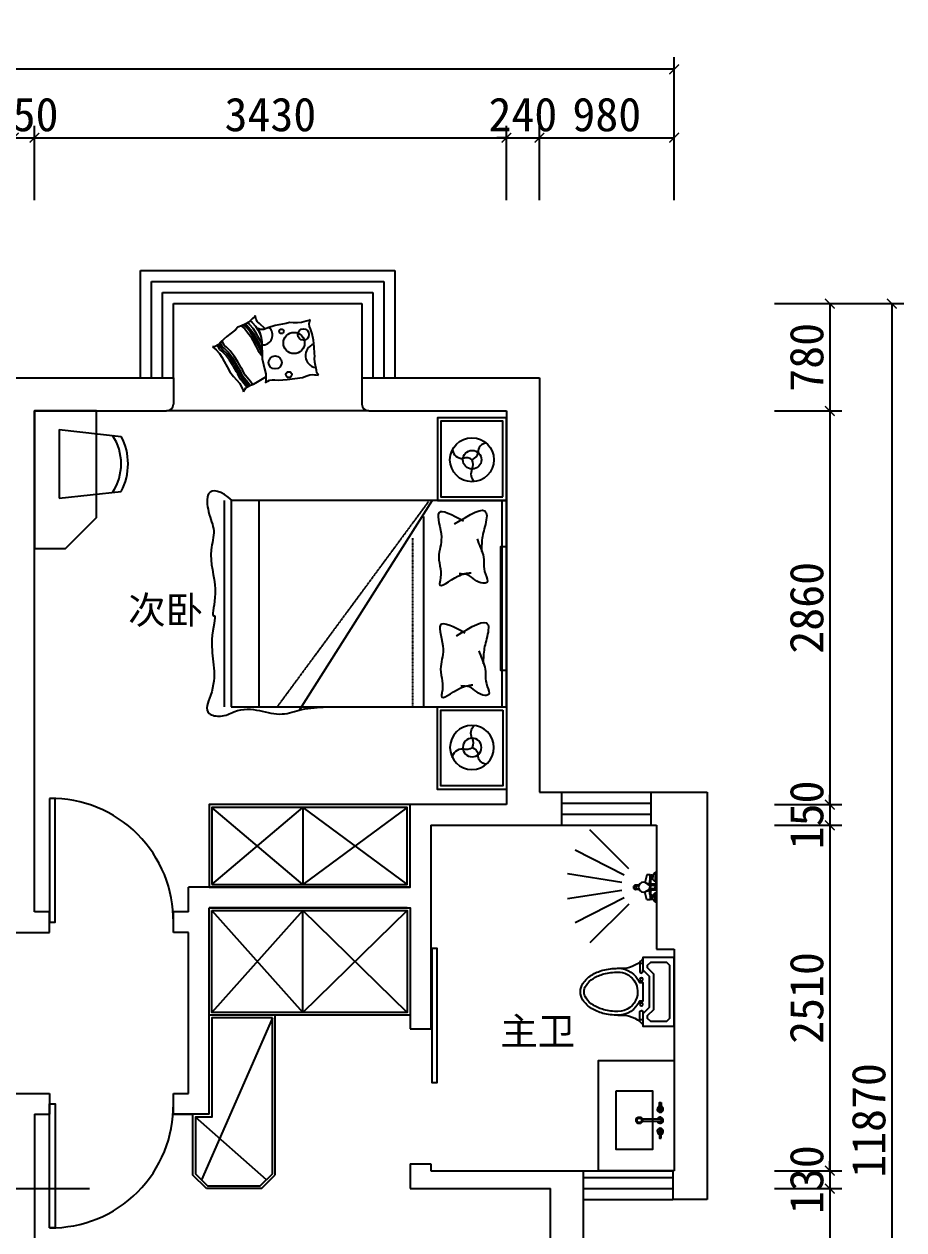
# Model space of a CAD drawing. Header units: millimetres. Extents: x -77055 to 331180, y -861586 to -491011.
# Drawn here: x -23738 to -17344, y -854256 to -845495 of the extents above; entities that cross this region are included whole.
import ezdxf

# ---------------------------------------------------------------- set-up
doc = ezdxf.new("R2010")
doc.units = ezdxf.units.MM
doc.header["$PDMODE"] = 3
doc.linetypes.add('DASHED2', pattern=[0.375, 0.25, -0.125])
for name, color, linetype in [('IDS-FIXT', 31, 'Continuous'), ('JP-洁具灶具', 2, 'Continuous'), ('JP-活动家具', 1, 'Continuous'), ('JP-高位家具', 1, 'Continuous'), ('家具内线', 8, 'Continuous'), ('家具外线', 4, 'Continuous')]:
    doc.layers.add(name, color=color, linetype=linetype)
doc.styles.get("Standard").update_dxf_attribs({"font": 'simhei.ttf'})
doc.dimstyles.new('ISO-25', dxfattribs={"dimscale": 70, "dimtxt": 3.5, "dimasz": 1, "dimexe": 1.25, "dimexo": 0.625, "dimtad": 1, "dimdec": 0, "dimtxsty": 'Standard', "dimblk": 'ARCHTICK', "dimcen": 2.5, "dimclrd": 3, "dimclre": 3, "dimclrt": 2, "dimadec": 0, "dimazin": 0, "dimtfac": 1, "dimtdec": 0, "dimtix": 1, "dimtmove": 2, "dimatfit": 3, "dimfxl": 1, "dimarcsym": 0})

# ---------------------------------------------------------------- blocks, each defined once
blk = doc.blocks.new('_ArchTick')
at = {"color": 0, "linetype": 'ByBlock', "const_width": 0.15}
blk.add_lwpolyline([(-0.5, -0.5), (0.5, 0.5)], dxfattribs=at)
blk = doc.blocks.new('*D91')
at = {"color": 3, "lineweight": -2}
for p, q in [((-23813, -846774.6), (-23813, -846233.1)), ((-23663, -846774.6), (-23663, -846233.1)), ((-23813, -846320.6), (-23883, -846320.6)), ((-23813, -846320.6), (-23663, -846320.6)), ((-23663, -846320.6), (-23593, -846320.6))]:
    blk.add_line(p, q, dxfattribs=at)
at = {"layer": 'Defpoints', "color": 0}
for p in [(-23663, -846320.6), (-23813, -846818.4), (-23663, -846818.4)]:
    blk.add_point(p, dxfattribs=at)
at = {"color": 3, "lineweight": -2, "xscale": 70, "yscale": 70, "zscale": 70}
blk.add_blockref('_ArchTick', (-23813, -846320.6), dxfattribs=at)
at = {"color": 3, "lineweight": -2, "xscale": 70, "yscale": 70, "zscale": 70, "rotation": 180}
blk.add_blockref('_ArchTick', (-23663, -846320.6), dxfattribs=at)
at = {"color": 2, "insert": (-23738, -846152.9), "char_height": 245, "attachment_point": 5}
blk.add_mtext('150', dxfattribs=at)
blk = doc.blocks.new('*D92')
at = {"color": 3, "lineweight": -2}
for p, q in [((-23663, -846774.6), (-23663, -846233.1)), ((-20233, -846774.6), (-20233, -846233.1)), ((-23663, -846320.6), (-20233, -846320.6))]:
    blk.add_line(p, q, dxfattribs=at)
at = {"layer": 'Defpoints', "color": 0}
for p in [(-20233, -846320.6), (-23663, -846818.4), (-20233, -846818.4)]:
    blk.add_point(p, dxfattribs=at)
at = {"color": 3, "lineweight": -2, "xscale": 70, "yscale": 70, "zscale": 70, "rotation": 180}
blk.add_blockref('_ArchTick', (-23663, -846320.6), dxfattribs=at)
at = {"color": 3, "lineweight": -2, "xscale": 70, "yscale": 70, "zscale": 70}
blk.add_blockref('_ArchTick', (-20233, -846320.6), dxfattribs=at)
at = {"color": 2, "insert": (-21948, -846152.9), "char_height": 245, "attachment_point": 5}
blk.add_mtext('3430', dxfattribs=at)
blk = doc.blocks.new('*D93')
at = {"color": 3, "lineweight": -2}
for p, q in [((-20233, -846774.6), (-20233, -846233.1)), ((-19993, -846774.6), (-19993, -846233.1)), ((-20233, -846320.6), (-20303, -846320.6)), ((-20233, -846320.6), (-19993, -846320.6)), ((-19993, -846320.6), (-19923, -846320.6))]:
    blk.add_line(p, q, dxfattribs=at)
at = {"layer": 'Defpoints', "color": 0}
for p in [(-19993, -846320.6), (-20233, -846818.4), (-19993, -846818.4)]:
    blk.add_point(p, dxfattribs=at)
at = {"color": 3, "lineweight": -2, "xscale": 70, "yscale": 70, "zscale": 70}
blk.add_blockref('_ArchTick', (-20233, -846320.6), dxfattribs=at)
at = {"color": 3, "lineweight": -2, "xscale": 70, "yscale": 70, "zscale": 70, "rotation": 180}
blk.add_blockref('_ArchTick', (-19993, -846320.6), dxfattribs=at)
at = {"color": 2, "insert": (-20113, -846152.9), "char_height": 245, "attachment_point": 5}
blk.add_mtext('240', dxfattribs=at)
blk = doc.blocks.new('*D94')
at = {"color": 3, "lineweight": -2}
for p, q in [((-19993, -846774.6), (-19993, -846233.1)), ((-19013, -846774.6), (-19013, -846233.1)), ((-19993, -846320.6), (-19013, -846320.6))]:
    blk.add_line(p, q, dxfattribs=at)
at = {"layer": 'Defpoints', "color": 0}
for p in [(-19013, -846320.6), (-19993, -846818.4), (-19013, -846818.4)]:
    blk.add_point(p, dxfattribs=at)
at = {"color": 3, "lineweight": -2, "xscale": 70, "yscale": 70, "zscale": 70, "rotation": 180}
blk.add_blockref('_ArchTick', (-19993, -846320.6), dxfattribs=at)
at = {"color": 3, "lineweight": -2, "xscale": 70, "yscale": 70, "zscale": 70}
blk.add_blockref('_ArchTick', (-19013, -846320.6), dxfattribs=at)
at = {"color": 2, "insert": (-19503, -846152.9), "char_height": 245, "attachment_point": 5}
blk.add_mtext('980', dxfattribs=at)
blk = doc.blocks.new('*D95')
at = {"color": 3, "lineweight": -2}
for p, q in [((-35663, -846774.6), (-35663, -845735.9)), ((-19013, -846774.6), (-19013, -845735.9)), ((-19013, -845823.4), (-35663, -845823.4))]:
    blk.add_line(p, q, dxfattribs=at)
at = {"layer": 'Defpoints', "color": 0}
for p in [(-35663, -845823.4), (-35663, -846818.4), (-19013, -846818.4)]:
    blk.add_point(p, dxfattribs=at)
at = {"color": 3, "lineweight": -2, "xscale": 70, "yscale": 70, "zscale": 70, "rotation": 180}
blk.add_blockref('_ArchTick', (-35663, -845823.4), dxfattribs=at)
at = {"color": 3, "lineweight": -2, "xscale": 70, "yscale": 70, "zscale": 70}
blk.add_blockref('_ArchTick', (-19013, -845823.4), dxfattribs=at)
at = {"color": 2, "insert": (-27338, -845655.8), "char_height": 245, "attachment_point": 5}
blk.add_mtext('16650', dxfattribs=at)
blk = doc.blocks.new('*D96')
at = {"color": 3, "lineweight": -2}
for p, q in [((-18283.9, -847526.1), (-17794.7, -847526.1)), ((-17882.2, -847526.1), (-17882.2, -848306.1)), ((-18283.9, -848306.1), (-17794.7, -848306.1))]:
    blk.add_line(p, q, dxfattribs=at)
at = {"layer": 'Defpoints', "color": 0}
for p in [(-18327.6, -847526.1), (-18327.6, -848306.1), (-17882.2, -848306.1)]:
    blk.add_point(p, dxfattribs=at)
at = {"color": 3, "lineweight": -2, "xscale": 70, "yscale": 70, "zscale": 70}
for p, rotation in [((-17882.2, -847526.1), 90), ((-17882.2, -848306.1), 270)]:
    blk.add_blockref('_ArchTick', p, dxfattribs=dict(at, rotation=rotation))
at = {"color": 2, "insert": (-18049.8, -847916.1), "char_height": 245, "attachment_point": 5, "rotation": 90}
blk.add_mtext('780', dxfattribs=at)
blk = doc.blocks.new('*D97')
at = {"color": 3, "lineweight": -2}
for p, q in [((-18283.9, -848306.1), (-17794.7, -848306.1)), ((-17882.2, -848306.1), (-17882.2, -851166.1)), ((-18283.9, -851166.1), (-17794.7, -851166.1))]:
    blk.add_line(p, q, dxfattribs=at)
at = {"layer": 'Defpoints', "color": 0}
for p in [(-18327.6, -848306.1), (-18327.6, -851166.1), (-17882.2, -851166.1)]:
    blk.add_point(p, dxfattribs=at)
at = {"color": 3, "lineweight": -2, "xscale": 70, "yscale": 70, "zscale": 70}
for p, rotation in [((-17882.2, -848306.1), 90), ((-17882.2, -851166.1), 270)]:
    blk.add_blockref('_ArchTick', p, dxfattribs=dict(at, rotation=rotation))
at = {"color": 2, "insert": (-18049.8, -849736.1), "char_height": 245, "attachment_point": 5, "rotation": 90}
blk.add_mtext('2860', dxfattribs=at)
blk = doc.blocks.new('*D98')
at = {"color": 3, "lineweight": -2}
for p, q in [((-17882.2, -851166.1), (-17882.2, -851096.1)), ((-18283.9, -851166.1), (-17794.7, -851166.1)), ((-17882.2, -851166.1), (-17882.2, -851316.1)), ((-18283.9, -851316.1), (-17794.7, -851316.1)), ((-17882.2, -851316.1), (-17882.2, -851386.1))]:
    blk.add_line(p, q, dxfattribs=at)
at = {"layer": 'Defpoints', "color": 0}
for p in [(-18327.6, -851166.1), (-18327.6, -851316.1), (-17882.2, -851316.1)]:
    blk.add_point(p, dxfattribs=at)
at = {"color": 3, "lineweight": -2, "xscale": 70, "yscale": 70, "zscale": 70}
for p, rotation in [((-17882.2, -851166.1), 270), ((-17882.2, -851316.1), 90)]:
    blk.add_blockref('_ArchTick', p, dxfattribs=dict(at, rotation=rotation))
at = {"color": 2, "insert": (-18049.8, -851241.1), "char_height": 245, "attachment_point": 5, "rotation": 90}
blk.add_mtext('150', dxfattribs=at)
blk = doc.blocks.new('*D99')
at = {"color": 3, "lineweight": -2}
for p, q in [((-18283.9, -851316.1), (-17794.7, -851316.1)), ((-17882.2, -851316.1), (-17882.2, -853826.1)), ((-18283.9, -853826.1), (-17794.7, -853826.1))]:
    blk.add_line(p, q, dxfattribs=at)
at = {"layer": 'Defpoints', "color": 0}
for p in [(-18327.6, -851316.1), (-18327.6, -853826.1), (-17882.2, -853826.1)]:
    blk.add_point(p, dxfattribs=at)
at = {"color": 3, "lineweight": -2, "xscale": 70, "yscale": 70, "zscale": 70}
for p, rotation in [((-17882.2, -851316.1), 90), ((-17882.2, -853826.1), 270)]:
    blk.add_blockref('_ArchTick', p, dxfattribs=dict(at, rotation=rotation))
at = {"color": 2, "insert": (-18049.8, -852571.1), "char_height": 245, "attachment_point": 5, "rotation": 90}
blk.add_mtext('2510', dxfattribs=at)
blk = doc.blocks.new('*D100')
at = {"color": 3, "lineweight": -2}
for p, q in [((-17882.2, -853826.1), (-17882.2, -853756.1)), ((-18283.9, -853826.1), (-17794.7, -853826.1)), ((-17882.2, -853826.1), (-17882.2, -853956.1)), ((-18283.9, -853956.1), (-17794.7, -853956.1)), ((-17882.2, -853956.1), (-17882.2, -854026.1))]:
    blk.add_line(p, q, dxfattribs=at)
at = {"layer": 'Defpoints', "color": 0}
for p in [(-18327.6, -853826.1), (-18327.6, -853956.1), (-17882.2, -853956.1)]:
    blk.add_point(p, dxfattribs=at)
at = {"color": 3, "lineweight": -2, "xscale": 70, "yscale": 70, "zscale": 70}
for p, rotation in [((-17882.2, -853826.1), 270), ((-17882.2, -853956.1), 90)]:
    blk.add_blockref('_ArchTick', p, dxfattribs=dict(at, rotation=rotation))
at = {"color": 2, "insert": (-18049.8, -853891.1), "char_height": 245, "attachment_point": 5, "rotation": 90}
blk.add_mtext('130', dxfattribs=at)
blk = doc.blocks.new('*D101')
at = {"color": 3, "lineweight": -2}
for p, q in [((-18283.9, -853956.1), (-17794.7, -853956.1)), ((-17882.2, -853956.1), (-17882.2, -858576.1)), ((-18283.9, -858576.1), (-17794.7, -858576.1))]:
    blk.add_line(p, q, dxfattribs=at)
at = {"layer": 'Defpoints', "color": 0}
for p in [(-18327.6, -853956.1), (-18327.6, -858576.1), (-17882.2, -858576.1)]:
    blk.add_point(p, dxfattribs=at)
at = {"color": 3, "lineweight": -2, "xscale": 70, "yscale": 70, "zscale": 70}
for p, rotation in [((-17882.2, -853956.1), 90), ((-17882.2, -858576.1), 270)]:
    blk.add_blockref('_ArchTick', p, dxfattribs=dict(at, rotation=rotation))
at = {"color": 2, "insert": (-18049.8, -856266.1), "char_height": 245, "attachment_point": 5, "rotation": 90}
blk.add_mtext('4620', dxfattribs=at)
blk = doc.blocks.new('*D103')
at = {"color": 3, "lineweight": -2}
for p, q in [((-18283.9, -847526.1), (-17343.8, -847526.1)), ((-17431.3, -847526.1), (-17431.3, -859396.1)), ((-18283.9, -859396.1), (-17343.8, -859396.1))]:
    blk.add_line(p, q, dxfattribs=at)
at = {"layer": 'Defpoints', "color": 0}
for p in [(-18327.6, -847526.1), (-18327.6, -859396.1), (-17431.3, -859396.1)]:
    blk.add_point(p, dxfattribs=at)
at = {"color": 3, "lineweight": -2, "xscale": 70, "yscale": 70, "zscale": 70}
for p, rotation in [((-17431.3, -847526.1), 90), ((-17431.3, -859396.1), 270)]:
    blk.add_blockref('_ArchTick', p, dxfattribs=dict(at, rotation=rotation))
at = {"color": 2, "insert": (-17598.9, -853461.1), "char_height": 245, "attachment_point": 5, "rotation": 90}
blk.add_mtext('11870', dxfattribs=at)
blk = doc.blocks.new('WERWW')
at = {"color": 1}
for points in [[(50095.3, 16268.4), (49868, 16268.4), (49822.5, 16222.9), (49731.6, 16222.9), (49731.6, 16450.2), (50231.6, 16450.2), (50231.6, 16222.9), (50140.7, 16222.9)], [(49788.4, 16416.1), (49765.7, 16393.4), (49765.7, 16279.8), (49788.4, 16257), (49808.4, 16257), (49853.9, 16302.5), (50109.4, 16302.5), (50154.8, 16257), (50174.8, 16257), (50197.5, 16279.8), (50197.5, 16393.4), (50174.8, 16416.1)]]:
    blk.add_lwpolyline(points, close=True, dxfattribs=at)
for points in [[(49777.1, 16222.9), (49777.1, 16200.2), (49833.9, 16200.2, 1), (49833.9, 16222.9), (49822.5, 16222.9)], [(50186.2, 16200.2), (50186.2, 16200.2), (50129.3, 16200.2, -1), (50129.3, 16222.9), (50140.7, 16222.9)]]:
    blk.add_lwpolyline(points, format="xyb", dxfattribs=at)
for points in [[(50049.8, 16200.2), (50049.8, 16222.9), (49913.4, 16222.9), (49913.4, 16200.2)], [(50186.2, 16222.9), (50186.2, 16200.2)]]:
    blk.add_lwpolyline(points, dxfattribs=at)
at = {"color": 2}
blk.add_lwpolyline([(49913.4, 16200.2), (49913.4, 16197.4, 0.298217), (49811.2, 16041.1, 0.063415), (49825, 15932.1, 0.076468), (49861.1, 15848.3, 0.107136), (49921.1, 15786.6, 0.147373), (49981.6, 15768.4, 0.147373), (50042.1, 15786.6, 0.107136), (50102.1, 15848.3, 0.076468), (50138.2, 15932.1, 0.063415), (50152.1, 16041.1, 0.298217), (50049.8, 16197.4), (50049.8, 16200.2)], format="xyb", dxfattribs=at)
at = {"color": 1}
for centre in [(49890.7, 16211.6), (50072.5, 16211.6)]:
    blk.add_circle(centre, 11.4, dxfattribs=at)
for centre, radius, start, end in [((49608.6, 16068.9), 204.4, 39.97972, 48.91101), ((50354.6, 16068.9), 204.4, 131.08899, 140.02028), ((49981.6, 16041.1), 143.2, 106.60155, 180), ((49981.6, 16041.1), 143.2, 0, 106.60154), ((50246, 16041.1), 407.6, 180.00004, 194.51423), ((49717.2, 16041.1), 407.6, 345.48576, 359.99996), ((50115.6, 16007.4), 272.9, 194.51423, 212.00539), ((50033.3, 15955.9), 175.8, 212.00541, 236.46587), ((49929.9, 15955.9), 175.8, 303.53412, 327.99458), ((49847.6, 16007.4), 272.9, 327.99461, 345.48577), ((49981.6, 15877.9), 82.2, 236.46593, 269.99994), ((49981.6, 15877.9), 82.2, 270.00005, 303.53406)]:
    blk.add_arc(centre, radius, start, end, dxfattribs=at)
at = {"color": 2}
for centre, start, end in [((49608.6, 16068.9), 352.20108, 39.97972), ((50354.6, 16068.9), 140.02028, 187.79892)]:
    blk.add_arc(centre, 204.4, start, end, dxfattribs=at)
blk = doc.blocks.new('OKKO')
at = {"layer": 'JP-活动家具', "color": 2}
blk.add_lwpolyline([(98179.9, 1097.2), (98179.9, 1697.2), (97679.9, 1697.2), (97679.9, 1097.2)], close=True, dxfattribs=at)
at = {"layer": 'JP-活动家具', "color": 1}
blk.add_lwpolyline([(98154.9, 1122.2), (98154.9, 1672.2), (97704.9, 1672.2), (97704.9, 1122.2)], close=True, dxfattribs=at)
at = {"layer": 'JP-活动家具', "color": 3}
blk.add_circle((97929.9, 1392.5), 160, dxfattribs=at)
at = {"layer": 'JP-活动家具', "color": 1}
blk.add_circle((97931.5, 1392.5), 67.5, dxfattribs=at)
for centre, radius, start, end in [((98039.4, 1449), 65, 94.54721, 184.00458), ((97859.2, 1472.9), 70.8, 184.32336, 274.42075), ((97889.3, 1337), 69.8, 52.76922, 110.65496), ((97905.7, 1457.8), 70.2, 291.54965, 349.06021), ((98003.3, 1291.5), 80.7, 155.50609, 225.99515), ((97852.4, 1358.8), 86, 336.88985, 23.11015)]:
    blk.add_arc(centre, radius, start, end, dxfattribs=at)
blk = doc.blocks.new('rgdfc')
blk.add_line((48362.1, -14156.3), (47812.1, -14156.3))
at = {"color": 2, "ltscale": 1000}
for p, q in [((49812.1, -14156.3), (47812.1, -14156.3)), ((47812.1, -14156.3), (47812.1, -15656.3)), ((48412.1, -14156.3), (48412.1, -15538.4)), ((49812.1, -15656.3), (49812.1, -14156.3)), ((47812.1, -15656.3), (49812.1, -15656.3))]:
    blk.add_line(p, q, dxfattribs=at)
at = {"color": 1, "ltscale": 1000}
for p, q in [((47842.1, -14156.3), (47842.1, -15656.3)), ((48352.1, -15656.3), (49315.8, -14135.1))]:
    blk.add_line(p, q, dxfattribs=at)
at = {"color": 8, "linetype": 'DASHED2', "ltscale": 0.5}
for p, q in [((48372.1, -15656.3), (49478.5, -14156.3)), ((48492.1, -14156.3), (48492.1, -15381.1))]:
    blk.add_line(p, q, dxfattribs=at)
at = {"color": 8, "ltscale": 1000}
for p, q in [((49612.1, -15656.3), (49612.1, -14156.3)), ((49862.1, -15656.3), (49862.1, -14156.3))]:
    blk.add_line(p, q, dxfattribs=at)
at = {"color": 3}
blk.add_lwpolyline([(47812.1, -14420.3), (47852.1, -14420.3), (47852.1, -15320.1), (47812.1, -15320.1)], close=True, dxfattribs=at)
at = {"color": 2, "ltscale": 1000}
blk.add_open_spline([(49804.6, -15656.3), (49883.5, -15726.4), (50001.1, -15755.3), (49979.3, -15545.3), (49920.3, -15437.8), (49985.4, -15247.1), (49903.1, -15027.9), (49961.8, -14783.8), (49911.6, -14856.1), (49985.4, -14572.5), (49895.1, -14355), (50020.8, -14108.3), (49878.2, -14076.9), (49676.3, -14189.6), (49511, -14065.1), (49286.3, -14147.1), (49179.7, -14153.1), (49120.2, -14156.3)], degree=3, knots=[0, 0, 0, 0, 140.356688, 240.855445, 374.272085, 514.628774, 800.960617, 1037.309606, 1234.977718, 1501.883052, 1872.056655, 1990.732643, 2052.345442, 2125.407537, 2467.000811, 2608.004871, 2786.638856, 2786.638856, 2786.638856, 2786.638856], dxfattribs=at)
at = {"color": 1, "ltscale": 1000}
for points, knots in [([(48012.1, -14563.5), (48004.9, -14542.6), (47991.2, -14503.2), (47952.1, -14419.2), (47976.9, -14341.9), (47921.9, -14244.2), (48009, -14232.2), (48054.9, -14307.4), (48121, -14307.6), (48142.5, -14307.7)], [0, 0, 0, 0, 70.314327, 132.712823, 281.06886, 345.030234, 373.143701, 508.899423, 574.349148, 574.349148, 574.349148, 574.349148]), ([(48111.6, -14692.1), (48191.2, -14734.9), (48345.4, -14817.9), (48259.7, -14603.2), (48279.3, -14503.5), (48297, -14425.6), (48274.7, -14344.1), (48273.9, -14281.8), (48298.3, -14188.3), (48154.3, -14306.5), (48084.1, -14313.3), (48055.2, -14316.1)], [0, 0, 0, 0, 197.98522, 383.798459, 461.536852, 537.063609, 629.138715, 719.341985, 744.183766, 895.041347, 1000.692483, 1000.692483, 1000.692483, 1000.692483]), ([(48175.5, -14671.1), (48068.7, -14736.8), (47910.8, -14834), (47955, -14651.8), (47978.3, -14564.3), (47979.4, -14507.3), (47980.1, -14469.5)], [0, 0, 0, 0, 257.192142, 380.388355, 440.188761, 557.045341, 557.045341, 557.045341, 557.045341]), ([(48025.1, -15377.9), (48017.9, -15357.1), (48004.2, -15317.7), (47965.1, -15233.7), (47989.9, -15156.4), (47934.9, -15058.7), (48022, -15046.7), (48067.9, -15121.9), (48134, -15122.1), (48155.5, -15122.1)], [0, 0, 0, 0, 70.314327, 132.712823, 281.06886, 345.030234, 373.143701, 508.899423, 574.349148, 574.349148, 574.349148, 574.349148]), ([(48124.6, -15506.5), (48204.2, -15549.4), (48358.4, -15632.4), (48272.7, -15417.7), (48292.3, -15318), (48310, -15240.1), (48287.7, -15158.6), (48286.9, -15096.3), (48311.3, -15002.7), (48167.3, -15121), (48097.1, -15127.8), (48068.2, -15130.6)], [0, 0, 0, 0, 197.98522, 383.798459, 461.536852, 537.063609, 629.138715, 719.341985, 744.183766, 895.041347, 1000.692483, 1000.692483, 1000.692483, 1000.692483]), ([(48188.5, -15485.6), (48081.7, -15551.3), (47923.8, -15648.5), (47968, -15466.2), (47991.3, -15378.8), (47992.4, -15321.7), (47993.1, -15284)], [0, 0, 0, 0, 257.192142, 380.388355, 440.188761, 557.045341, 557.045341, 557.045341, 557.045341])]:
    blk.add_open_spline(points, degree=3, knots=knots, dxfattribs=at)
at = {"layer": 'JP-高位家具', "color": 7, "xscale": -1}
blk.add_blockref('OKKO', (145992, -15253.5), dxfattribs=at)
at = {"layer": 'JP-高位家具', "color": 7, "rotation": 180}
blk.add_blockref('OKKO', (145992, -14559.1), dxfattribs=at)
blk = doc.blocks.new('A$C761A5A90')
at = {"color": 8, "ltscale": 120}
for p, q in [((-23.1, 250.9), (-85.6, 645.6)), ((33.5, 250.9), (96, 645.6)), ((-76.9, 233.5), (-258.3, 589.5)), ((87.3, 233.5), (268.7, 589.5)), ((-122.6, 200.2), (-405.2, 482.7)), ((133.1, 200.2), (415.6, 482.7))]:
    blk.add_line(p, q, dxfattribs=at)
at = {"layer": 'IDS-FIXT'}
for p, q in [((-19.8, 123.3), (-17.1, 151.1)), ((-19, 123.8), (-16.2, 147.2)), ((-14, 126.4), (-12.4, 138.7)), ((12, 127.2), (10.4, 138.7)), ((17, 125), (14.2, 147.2)), ((17.7, 124.6), (15.2, 151.1)), ((-108.3, 7.6), (-89.3, 26.6)), ((-108.3, 0), (-108.3, 7.6)), ((-108.3, 7.6), (-39.9, 7.6)), ((-39.9, 0), (-108.3, 0)), ((-92.2, 68.4), (-43.7, 80.7)), ((-92.2, 44.6), (-92.2, 68.4)), ((-87.4, 44.6), (-92.2, 44.6)), ((-89.3, 40.8), (-87.4, 42.7)), ((-89.3, 33.2), (-89.3, 40.8)), ((-89.3, 40.8), (-85.5, 40.8)), ((-87.4, 31.3), (-89.3, 33.2)), ((-85.5, 33.2), (-89.3, 33.2)), ((-89.3, 26.6), (-87.4, 26.6)), ((-87.4, 44.6), (-87.4, 42.7)), ((-60.8, 44.6), (-87.4, 44.6)), ((-87.4, 42.7), (-74.1, 42.7)), ((-87.4, 26.6), (-87.4, 31.3)), ((-87.4, 31.3), (-74.1, 31.3)), ((-87.4, 26.6), (-74.1, 26.6)), ((-85.5, 40.8), (-83.6, 42.7)), ((-85.5, 40.8), (-85.5, 33.2)), ((-85.5, 33.2), (-82.6, 31.3)), ((-77, 40.8), (-78.8, 42.7)), ((-78.8, 31.3), (-77, 33.2)), ((-77, 33.2), (-77, 40.8)), ((-77, 40.8), (-74.1, 40.8)), ((-77, 33.2), (-74.1, 33.2)), ((-60.8, 42.7), (-74.1, 42.7)), ((-71.2, 40.8), (-74.1, 40.8)), ((-71.2, 33.2), (-74.1, 33.2)), ((-60.8, 31.3), (-74.1, 31.3)), ((-60.8, 26.6), (-74.1, 26.6)), ((-71.2, 40.8), (-69.4, 42.7)), ((-71.2, 33.2), (-71.2, 40.8)), ((-69.4, 31.3), (-71.2, 33.2)), ((-62.7, 33.2), (-65.6, 31.3)), ((-62.7, 40.8), (-64.6, 42.7)), ((-62.7, 40.8), (-62.7, 33.2)), ((-58.9, 40.8), (-62.7, 40.8)), ((-62.7, 33.2), (-58.9, 33.2)), ((-60.8, 44.6), (-60.8, 42.7)), ((-50.3, 44.6), (-60.8, 44.6)), ((-58.9, 40.8), (-60.8, 42.7)), ((-60.8, 31.3), (-58.9, 33.2)), ((-60.8, 26.6), (-60.8, 31.3)), ((-58.9, 26.6), (-60.8, 26.6)), ((-58.9, 33.2), (-58.9, 40.8)), ((-39.9, 7.6), (-58.9, 26.6)), ((-39.9, 7.6), (-39.9, 0)), ((-16.3, 56.5), (-27.5, 69.7)), ((-21.9, 43.7), (-15.1, 43.7)), ((-21.9, 0), (-21.9, 43.7)), ((-12.4, 0), (-21.9, 0)), ((-14.2, 47.5), (-14.2, 51)), ((-14.2, 47.5), (0, 47.5)), ((-11.4, 5.7), (-14.2, 41.8)), ((-14.2, 41.8), (0, 41.8)), ((-12.4, 17.7), (-12.4, 0)), ((-9, 5.8), (-11.9, 41.9)), ((-11.4, 7.6), (0, 7.6)), ((-11.4, 5.7), (0, 5.7)), ((14.2, 47.5), (0, 47.5)), ((14.2, 41.8), (0, 41.8)), ((11.4, 7.6), (0, 7.6)), ((11.4, 5.7), (0, 5.7)), ((9, 5.8), (11.9, 41.9)), ((11.4, 5.7), (14.2, 41.8)), ((12.3, 17.7), (12.3, 0)), ((12.3, 0), (21.9, 0)), ((14.2, 47.5), (14.2, 51)), ((21.9, 43.7), (15.1, 43.7)), ((16.3, 56.5), (27.5, 69.7)), ((21.9, 0), (21.9, 43.7)), ((38, 7.6), (57, 26.6)), ((38, 7.6), (38, 0)), ((106.4, 7.6), (38, 7.6)), ((38, 0), (73.1, 0)), ((90.3, 68.4), (41.8, 80.7)), ((48.4, 44.6), (58.9, 44.6)), ((57, 40.8), (58.9, 42.7)), ((57, 33.2), (57, 40.8)), ((57, 40.8), (60.8, 40.8)), ((58.9, 31.3), (57, 33.2)), ((60.8, 33.2), (57, 33.2)), ((57, 26.6), (58.9, 26.6)), ((58.9, 44.6), (58.9, 42.7)), ((58.9, 44.6), (85.5, 44.6)), ((58.9, 42.7), (72.2, 42.7)), ((58.9, 26.6), (58.9, 31.3)), ((58.9, 31.3), (72.2, 31.3)), ((58.9, 26.6), (72.2, 26.6)), ((60.8, 40.8), (62.7, 42.7)), ((60.8, 40.8), (60.8, 33.2)), ((60.8, 33.2), (63.6, 31.3)), ((69.3, 40.8), (67.4, 42.7)), ((67.4, 31.3), (69.3, 33.2)), ((69.3, 40.8), (72.2, 40.8)), ((69.3, 33.2), (69.3, 40.8)), ((69.3, 33.2), (72.2, 33.2)), ((85.5, 42.7), (72.2, 42.7)), ((75, 40.8), (72.2, 40.8)), ((75, 33.2), (72.2, 33.2)), ((85.5, 31.3), (72.2, 31.3)), ((85.5, 26.6), (72.2, 26.6)), ((73.1, 0), (93.1, 0)), ((75, 40.8), (76.9, 42.7)), ((75, 33.2), (75, 40.8)), ((76.9, 31.3), (75, 33.2)), ((83.6, 33.2), (80.7, 31.3)), ((83.6, 40.8), (81.7, 42.7)), ((83.6, 40.8), (83.6, 33.2)), ((87.4, 40.8), (83.6, 40.8)), ((83.6, 33.2), (87.4, 33.2)), ((85.5, 44.6), (85.5, 42.7)), ((85.5, 44.6), (90.3, 44.6)), ((87.4, 40.8), (85.5, 42.7)), ((85.5, 31.3), (87.4, 33.2)), ((85.5, 26.6), (85.5, 31.3)), ((87.4, 26.6), (85.5, 26.6)), ((87.4, 33.2), (87.4, 40.8)), ((106.4, 7.6), (87.4, 26.6)), ((90.3, 44.6), (90.3, 68.4)), ((93.1, 0), (106.4, 0)), ((106.4, 0), (106.4, 7.6))]:
    blk.add_line(p, q, dxfattribs=at)
for centre, radius, start, end in [((0, 93.1), 36.1, 319.55423, 220.44577), ((0.8, 149.3), 18, 95.49232, 174.50768), ((1.2, 145.1), 17.5, 96.98106, 173.01894), ((2.3, 138.5), 20.4, 99.05948, 154.68031), ((-1.5, 137.3), 11, 87.20579, 172.40536), ((-2.7, 149.3), 18, 5.49232, 84.50768), ((-3.1, 145.1), 17.5, 6.98106, 83.01894), ((-4.2, 138.5), 20.4, 25.31969, 80.94052), ((-0.4, 137.3), 11, 7.59464, 92.79421), ((-3, 338.7), 300.8, 257.83975, 266.40812), ((-46.7, 38.2), 11.4, 98.80679, 145.20397), ((-40.8, -0.8), 46.4, 73.38809, 101.84002), ((-41.7, 5.6), 44.3, 59.27744, 98.80679), ((-51.3, 110.6), 30.8, 284.30028, 301.86242), ((-30.9, 32.5), 11.7, 39.23177, 73.38809), ((-1.3, 65.5), 25.6, 172.76717, 237.19187), ((-22.8, 51), 8.55, 0, 40.44577), ((-10.4, 44.6), 4.75, 143.1301, 216.8699), ((0, 27.1), 24.2, 241.92751, 298.07249), ((22.8, 51), 8.55, 139.55423, 180), ((10.4, 44.6), 4.75, 323.1301, 36.8699), ((-0.6, 65.5), 25.6, 308.01803, 2.6898), ((39.8, 5.6), 44.3, 81.19321, 120.72256), ((-3, 338.7), 300.8, 274.74006, 282.16025), ((29, 32.5), 11.7, 106.61191, 127.71193), ((38.9, -0.8), 46.4, 78.15998, 106.61191), ((49.4, 110.6), 30.8, 241.68836, 255.69972), ((44.8, 38.2), 11.4, 34.79603, 81.19321)]:
    blk.add_arc(centre, radius, start, end, dxfattribs=at)
blk = doc.blocks.new('941RFD')
at = {"color": 2}
for p, q in [((40964.1, 8549.6), (40841.5, 8549.6)), ((40964.1, 8532.5), (40841.5, 8532.5))]:
    blk.add_line(p, q, dxfattribs=at)
for points in [[(40643.5, 8754.1), (40909.2, 8754.1), (40909.2, 8327.7), (40643.5, 8327.7)], [(40970.7, 8670.7), (40970.7, 8613.1), (40959.1, 8613.1), (40959.1, 8670.7)], [(40970.7, 8411.4), (40970.7, 8469), (40959.1, 8469), (40959.1, 8411.4)]]:
    blk.add_lwpolyline(points, close=True, dxfattribs=at)
for radius in [24, 16]:
    blk.add_circle((40812.4, 8540.9), radius, dxfattribs=at)
for centre, radius, start, end in [((40964.9, 8621), 22, 105.27635, 74.72365), ((40841.5, 8541), 8.57, 90, 270), ((40964.9, 8541), 22, 202.91788, 157.08212), ((40964.1, 8541), 8.57, 270, 90), ((40964.9, 8461), 22, 285.27635, 254.72365)]:
    blk.add_arc(centre, radius, start, end, dxfattribs=at)
blk = doc.blocks.new('MK-JJ-0283')
at = {"layer": '家具内线', "color": 1}
for p, q in [((-74663, 112355), (-74631, 112377)), ((-74631, 112377), (-74591, 112398)), ((-74614, 112352), (-74574, 112373)), ((-74574, 112373), (-74507, 112411)), ((-74559, 112356), (-74509, 112384)), ((-74549, 112342), (-74500, 112370)), ((-74509, 112384), (-74453, 112413)), ((-74500, 112370), (-74413, 112415)), ((-74484, 112357), (-74440, 112380)), ((-74440, 112380), (-74398, 112413)), ((-74697, 112325), (-74663, 112355)), ((-74695, 112281), (-74679, 112299)), ((-74683, 112260), (-74664, 112283)), ((-74679, 112299), (-74646, 112329)), ((-74675, 112245), (-74655, 112269)), ((-74666, 112225), (-74639, 112256)), ((-74664, 112283), (-74631, 112313)), ((-74655, 112269), (-74621, 112299)), ((-74646, 112329), (-74614, 112352)), ((-74639, 112256), (-74605, 112286)), ((-74631, 112313), (-74599, 112335)), ((-74621, 112299), (-74589, 112321)), ((-74605, 112286), (-74573, 112308)), ((-74599, 112335), (-74559, 112356)), ((-74589, 112321), (-74549, 112342)), ((-74573, 112308), (-74533, 112329)), ((-74533, 112329), (-74484, 112357)), ((-74218, 112262), (-74247, 112245)), ((-74162, 112308), (-74218, 112262)), ((-74149, 112289), (-74205, 112243)), ((-74135, 112279), (-74191, 112233)), ((-74125, 112265), (-74182, 112219)), ((-74134, 112326), (-74162, 112308)), ((-74126, 112305), (-74149, 112289)), ((-74118, 112290), (-74135, 112279)), ((-74109, 112276), (-74125, 112265)), ((-74393, 112161), (-74440, 112125)), ((-74341, 112194), (-74393, 112161)), ((-74328, 112175), (-74380, 112143)), ((-74314, 112165), (-74366, 112132)), ((-74305, 112151), (-74357, 112118)), ((-74287, 112224), (-74341, 112194)), ((-74274, 112206), (-74328, 112175)), ((-74260, 112195), (-74314, 112165)), ((-74251, 112181), (-74305, 112151)), ((-74269, 112237), (-74287, 112224)), ((-74256, 112218), (-74274, 112206)), ((-74247, 112245), (-74269, 112237)), ((-74242, 112208), (-74260, 112195)), ((-74235, 112226), (-74256, 112218)), ((-74232, 112194), (-74251, 112181)), ((-74220, 112216), (-74242, 112208)), ((-74205, 112243), (-74235, 112226)), ((-74211, 112202), (-74232, 112194)), ((-74191, 112233), (-74220, 112216)), ((-74182, 112219), (-74211, 112202)), ((-74510, 112060), (-74535, 112053)), ((-74497, 112041), (-74518, 112036)), ((-74489, 112074), (-74510, 112060)), ((-74476, 112056), (-74497, 112041)), ((-74474, 112091), (-74489, 112074)), ((-74462, 112045), (-74483, 112031)), ((-74461, 112073), (-74476, 112056)), ((-74440, 112125), (-74474, 112091)), ((-74447, 112062), (-74462, 112045)), ((-74427, 112107), (-74461, 112073)), ((-74438, 112048), (-74453, 112031)), ((-74413, 112096), (-74447, 112062)), ((-74403, 112082), (-74438, 112048)), ((-74380, 112143), (-74427, 112107)), ((-74366, 112132), (-74413, 112096)), ((-74357, 112118), (-74403, 112082)), ((-74483, 112031), (-74505, 112025)), ((-74473, 112017), (-74492, 112012)), ((-74453, 112031), (-74473, 112017))]:
    blk.add_line(p, q, dxfattribs=at)
at = {"layer": '家具内线'}
blk.add_line((-74713, 112305), (-74697, 112325), dxfattribs=at)
at = {"layer": '家具内线', "color": 1}
for centre, radius in [((-74589, 112789), 51.4), ((-74512, 112704), 96.3), ((-74618, 112591), 20.5), ((-74335, 112533), 59.5), ((-74224, 112657), 27.1)]:
    blk.add_circle(centre, radius, dxfattribs=at)
for centre, radius, start, end in [((-74397, 112918), 110, 198.217, 352.0029), ((-74584, 112419), 90.5, 355.2489, 140.3186)]:
    blk.add_arc(centre, radius, start, end, dxfattribs=at)
at = {"layer": '家具外线', "color": 2}
for p, q in [((-74240, 112912), (-74265, 112908)), ((-74220, 112926), (-74240, 112912)), ((-74222, 112903), (-74220, 112926)), ((-74687, 112842), (-74725, 112851)), ((-74725, 112851), (-74715, 112838)), ((-74715, 112838), (-74709, 112816)), ((-74709, 112816), (-74697, 112773)), ((-74662, 112845), (-74687, 112842)), ((-74641, 112854), (-74662, 112845)), ((-74595, 112869), (-74641, 112854)), ((-74538, 112880), (-74595, 112869)), ((-74476, 112886), (-74538, 112880)), ((-74415, 112889), (-74476, 112886)), ((-74393, 112893), (-74415, 112889)), ((-74370, 112890), (-74393, 112893)), ((-74336, 112892), (-74370, 112890)), ((-74265, 112908), (-74336, 112892)), ((-74225, 112869), (-74223, 112891)), ((-74223, 112849), (-74225, 112869)), ((-74223, 112891), (-74222, 112903)), ((-74213, 112822), (-74223, 112849)), ((-74695, 112697), (-74698, 112662)), ((-74697, 112773), (-74695, 112736)), ((-74695, 112736), (-74695, 112697)), ((-74179, 112641), (-74199, 112782)), ((-74698, 112662), (-74688, 112633)), ((-74688, 112633), (-74669, 112534)), ((-74173, 112560), (-74176, 112602)), ((-74669, 112534), (-74650, 112466)), ((-74177, 112531), (-74173, 112560)), ((-74176, 112506), (-74177, 112531)), ((-74173, 112481), (-74176, 112506)), ((-74704, 112374), (-74725, 112360)), ((-74689, 112392), (-74704, 112374)), ((-74639, 112441), (-74689, 112392)), ((-74650, 112466), (-74634, 112431)), ((-74635, 112400), (-74643, 112376)), ((-74643, 112376), (-74603, 112393)), ((-74634, 112431), (-74635, 112400)), ((-74603, 112393), (-74560, 112405)), ((-74560, 112405), (-74521, 112411)), ((-74521, 112411), (-74476, 112412)), ((-74476, 112412), (-74419, 112415)), ((-74419, 112415), (-74369, 112416)), ((-74369, 112416), (-74317, 112426)), ((-74317, 112426), (-74277, 112437)), ((-74277, 112437), (-74233, 112449)), ((-74233, 112449), (-74196, 112449)), ((-74160, 112374), (-74204, 112449)), ((-74196, 112449), (-74174, 112449)), ((-74174, 112449), (-74150, 112446)), ((-74150, 112446), (-74165, 112465)), ((-74138, 112337), (-74160, 112374)), ((-74725, 112360), (-74762, 112351)), ((-74762, 112351), (-74748, 112344)), ((-74748, 112344), (-74733, 112327)), ((-74733, 112327), (-74702, 112294)), ((-74702, 112294), (-74684, 112262)), ((-74684, 112262), (-74666, 112227)), ((-74129, 112310), (-74138, 112337)), ((-74117, 112287), (-74129, 112310)), ((-74103, 112267), (-74117, 112287)), ((-74089, 112256), (-74103, 112267)), ((-74067, 112246), (-74089, 112256)), ((-74666, 112227), (-74654, 112194)), ((-74654, 112194), (-74632, 112172)), ((-74632, 112172), (-74570, 112093)), ((-74250, 112121), (-74208, 112153)), ((-74208, 112153), (-74176, 112182)), ((-74176, 112182), (-74143, 112212)), ((-74143, 112212), (-74110, 112228)), ((-74110, 112228), (-74090, 112238)), ((-74090, 112238), (-74067, 112246)), ((-74570, 112093), (-74523, 112040)), ((-74523, 112040), (-74494, 112016)), ((-74415, 112026), (-74383, 112049)), ((-74383, 112049), (-74343, 112069)), ((-74343, 112069), (-74294, 112098)), ((-74294, 112098), (-74250, 112121)), ((-74494, 112016), (-74481, 111988)), ((-74481, 111988), (-74477, 111963)), ((-74477, 111963), (-74449, 111996)), ((-74449, 111996), (-74415, 112026))]:
    blk.add_line(p, q, dxfattribs=at)
at = {"layer": '家具外线'}
for p, q in [((-74199, 112782), (-74213, 112822)), ((-74176, 112602), (-74179, 112641)), ((-74165, 112465), (-74173, 112481))]:
    blk.add_line(p, q, dxfattribs=at)
blk = doc.blocks.new('A$C56A9156F')
at = {"color": 1}
for p, q in [((-92, 491.5), (359.6, 525.1)), ((-92, 491.5), (0, 0)), ((0, 0), (433.1, 131.9))]:
    blk.add_line(p, q, dxfattribs=at)
for radius, start, end in [(375, 337.10796, 44.08623), (425, 342.5246, 38.66958)]:
    blk.add_arc((27.7, 259.5), radius, start, end, dxfattribs=at)

msp = doc.modelspace()

# ---------------------------------------------------------------- linework, layer by layer
at = {"color": 251}
for p, q in [((-22893, -848066.1), (-22893, -847286.1)), ((-22893, -847286.1), (-21043, -847286.1)), ((-21043, -847286.1), (-21043, -848066.1)), ((-22653, -848066.1), (-22653, -847526.1)), ((-22653, -847526.1), (-21283, -847526.1)), ((-21283, -847526.1), (-21283, -848066.1)), ((-21233, -848306.1), (-22703, -848306.1)), ((-19833, -851076.1), (-19183, -851076.1)), ((-19833, -851316.1), (-19183, -851316.1)), ((-19673, -853826.1), (-19023, -853826.1)), ((-19673, -854036.1), (-19023, -854036.1))]:
    msp.add_line(p, q, dxfattribs=at)
at = {"color": 4}
for p, q in [((-22813, -848066.1), (-22813, -847366.1)), ((-22813, -847366.1), (-21123, -847366.1)), ((-21123, -847366.1), (-21123, -848066.1)), ((-22733, -848066.1), (-22733, -847446.1)), ((-22733, -847446.1), (-21203, -847446.1)), ((-21203, -847446.1), (-21203, -848066.1)), ((-19833, -851156.1), (-19183, -851156.1)), ((-19833, -851236.1), (-19183, -851236.1)), ((-19673, -853876.1), (-19023, -853876.1)), ((-19673, -853956.1), (-19023, -853956.1))]:
    msp.add_line(p, q, dxfattribs=at)
for p, q in [((-23953, -848066.1), (-22653, -848066.1)), ((-22653, -848066.1), (-22653, -848256.1)), ((-21283, -848066.1), (-19993, -848066.1)), ((-21283, -848066.1), (-21283, -848256.1)), ((-19993, -848066.1), (-19993, -851076.1)), ((-23663, -848306.1), (-22703, -848306.1)), ((-23663, -851946.1), (-23663, -848306.1)), ((-21233, -848306.1), (-20233, -848306.1)), ((-20233, -848306.1), (-20233, -851166.1)), ((-19993, -851076.1), (-19833, -851076.1)), ((-19833, -851076.1), (-19833, -851316.1)), ((-19183, -851076.1), (-18773, -851076.1)), ((-19183, -851076.1), (-19183, -851316.1)), ((-18773, -851076.1), (-18773, -854036.1)), ((-20933, -851766.1), (-20933, -851166.1)), ((-20233, -851166.1), (-20933, -851166.1)), ((-20783, -851316.1), (-19833, -851316.1)), ((-19183, -851316.1), (-19143, -851316.1)), ((-19143, -851316.1), (-19143, -851966.1)), ((-22393, -853416.1), (-22393, -851916.1)), ((-23553, -852096.1), (-23553, -851946.1)), ((-22653, -852096.1), (-22653, -851946.1)), ((-24703, -852096.1), (-23553, -852096.1)), ((-22543, -853266.1), (-22543, -852096.1)), ((-19013, -852216.1), (-19013, -853826.1)), ((-20933, -852796.1), (-20783, -852796.1)), ((-23903, -853266.1), (-23553, -853266.1)), ((-23663, -853416.1), (-23663, -858576.1)), ((-20933, -853776.1), (-20783, -853776.1)), ((-20783, -853826.1), (-19673, -853826.1)), ((-19673, -857586.1), (-19673, -853826.1)), ((-19023, -853826.1), (-19023, -854036.1)), ((-20933, -853956.1), (-19913, -853956.1)), ((-19913, -857536.1), (-19913, -853956.1)), ((-18773, -854036.1), (-19023, -854036.1))]:
    msp.add_line(p, q)
at = {"color": 1}
for p, q in [((-21713, -851746.1), (-22373, -851186.1)), ((-22373, -851746.1), (-21713, -851186.1)), ((-21713, -851186.1), (-21713, -851746.1)), ((-20953, -851186.1), (-21713, -851746.1)), ((-21713, -851186.1), (-20953, -851746.1)), ((-21713, -851936.1), (-22373, -852676.1)), ((-22373, -851936.1), (-21713, -852676.1)), ((-21713, -852676.1), (-21713, -851936.1)), ((-20953, -852676.1), (-21713, -851936.1)), ((-21713, -852676.1), (-20953, -851936.1)), ((-21933, -852716.1), (-22448.9, -853892)), ((-21977.2, -853892), (-22493, -853436.1))]:
    msp.add_line(p, q, dxfattribs=at)
at = {"color": 0}
for p, q in [((-20783, -851316.1), (-20783, -852796.1)), ((-20933, -851766.1), (-22543, -851766.1)), ((-22543, -851946.1), (-22543, -851766.1)), ((-20953, -851916.1), (-22393, -851916.1)), ((-20953, -851916.1), (-20933, -851916.1)), ((-20933, -851916.1), (-20933, -852796.1)), ((-23553, -851946.1), (-23663, -851946.1)), ((-22543, -851946.1), (-22653, -851946.1)), ((-19143, -851966.1), (-19143, -852216.1)), ((-22543, -852096.1), (-22653, -852096.1)), ((-19143, -852216.1), (-19013, -852216.1)), ((-23553, -853266.1), (-23553, -853416.1)), ((-22653, -853266.1), (-22543, -853266.1)), ((-22653, -853416.1), (-22653, -853266.1)), ((-23663, -853416.1), (-23553, -853416.1)), ((-22653, -853416.1), (-22513, -853416.1)), ((-22393, -853416.1), (-22653, -853416.1)), ((-20933, -853776.1), (-20933, -853956.1)), ((-20783, -853776.1), (-20783, -853826.1)), ((-19013, -853826.1), (-19023, -853826.1)), ((-27626.1, -853956.1), (-23262.8, -853956.1))]:
    msp.add_line(p, q, dxfattribs=at)
at = {"color": 2}
for p, q in [((-21913, -853856.1), (-21913, -852696.1)), ((-22513, -853416.1), (-22513, -853856.1)), ((-22413, -853956.1), (-22513, -853856.1)), ((-22013, -853956.1), (-21913, -853856.1)), ((-22013, -853956.1), (-22413, -853956.1))]:
    msp.add_line(p, q, dxfattribs=at)
msp.add_lwpolyline([(-23438, -849306.1), (-23213, -849081.1), (-23213, -848306.1), (-23663, -848306.1), (-23663, -849306.1), (-23438, -849306.1)], dxfattribs=at)
for points in [[(-23553, -851121.1), (-23553, -852021.1), (-23513, -852021.1), (-23513, -851121.1)], [(-22393, -851766.1), (-20933, -851766.1), (-20933, -851166.1), (-22393, -851166.1)], [(-22393, -851916.1), (-20933, -851916.1), (-20933, -852696.1), (-22393, -852696.1)], [(-20773, -852208.5), (-20737.9, -852208.5), (-20737.9, -853188.5), (-20773, -853188.5)], [(-19013, -853826.1), (-19563, -853826.1), (-19563, -853026.1), (-19013, -853026.1)], [(-23553, -854241.1), (-23553, -853341.1), (-23513, -853341.1), (-23513, -854241.1)]]:
    msp.add_lwpolyline(points, close=True, dxfattribs=at)
at = {"color": 1}
for points in [[(-22373, -851746.1), (-20953, -851746.1), (-20953, -851186.1), (-22373, -851186.1)], [(-22373, -851936.1), (-20953, -851936.1), (-20953, -852676.1), (-22373, -852676.1)], [(-21933, -852716.1), (-22373, -852716.1), (-22373, -853436.1), (-22493, -853436.1), (-22493, -853847.9), (-22404.8, -853936.1), (-22021.3, -853936.1), (-21933, -853847.9)]]:
    msp.add_lwpolyline(points, close=True, dxfattribs=at)
for centre, start, end in [((-22703, -848256.1), 270, 0), ((-21233, -848256.1), 180, 270)]:
    msp.add_arc(centre, 50, start, end)
at = {"color": 2}
for centre, start, end in [((-23541.5, -852009.6), 359.25526, 90.74474), ((-23541.5, -853352.7), 269.25526, 0.74474)]:
    msp.add_arc(centre, 888.5, start, end, dxfattribs=at)

# ---------------------------------------------------------------- block references
at = {"color": 0}
for name, p, rotation in [('A$C56A9156F', (-23482.5, -848940.3), 349.4029080665467), ('rgdfc', (27579, -864612), 180)]:
    msp.add_blockref(name, p, dxfattribs=dict(at, rotation=rotation))
msp.add_blockref('941RFD', (-60079.1, -862000.9), dxfattribs=at)
at = {"layer": 'IDS-FIXT', "rotation": 90}
msp.add_blockref('A$C761A5A90', (-19142.9, -851766.1), dxfattribs=at)
at = {"layer": 'JP-洁具灶具', "xscale": -1, "rotation": 270}
msp.add_blockref('WERWW', (-35463.3, -902507.8), dxfattribs=at)
at = {"layer": '家具外线', "xscale": 0.8000000000029103, "yscale": 0.8000000000029103, "zscale": 0.8, "rotation": 270}
msp.add_blockref('MK-JJ-0283', (-111939.8, -907421.3), dxfattribs=at)

# ---------------------------------------------------------------- texts
at = {"char_height": 200, "attachment_point": 1}
for s, insert in [('{\\C3;次卧}', (-22982.1, -849652.6)), ('{\\C3;主卫}', (-20277.4, -852712.8))]:
    msp.add_mtext(s, dxfattribs=dict(at, insert=insert))

# ---------------------------------------------------------------- dimensions: what is measured, and where the dimension line sits
at = {"color": 251}
for base, p1, p2, picture, middle in [((-35663, -845823.4), (-19013, -846818.4), (-35663, -846818.4), '*D95', (-27338, -845655.8)), ((-23663, -846320.6), (-23813, -846818.4), (-23663, -846818.4), '*D91', (-23738, -846152.9)), ((-20233, -846320.6), (-23663, -846818.4), (-20233, -846818.4), '*D92', (-21948, -846152.9)), ((-19993, -846320.6), (-20233, -846818.4), (-19993, -846818.4), '*D93', (-20113, -846152.9)), ((-19013, -846320.6), (-19993, -846818.4), (-19013, -846818.4), '*D94', (-19503, -846152.9))]:
    dim = msp.add_linear_dim(base=base, p1=p1, p2=p2, dimstyle='ISO-25', dxfattribs=at)
    dim.commit()
    dim.dimension.update_dxf_attribs({"geometry": picture, "text_midpoint": middle})
for base, p1, p2, picture, middle in [((-17882.2, -848306.1), (-18327.6, -847526.1), (-18327.6, -848306.1), '*D96', (-18049.8, -847916.1)), ((-17431.3, -859396.1), (-18327.6, -847526.1), (-18327.6, -859396.1), '*D103', (-17598.9, -853461.1)), ((-17882.2, -851166.1), (-18327.6, -848306.1), (-18327.6, -851166.1), '*D97', (-18049.8, -849736.1)), ((-17882.2, -851316.1), (-18327.6, -851166.1), (-18327.6, -851316.1), '*D98', (-18049.8, -851241.1)), ((-17882.2, -853826.1), (-18327.6, -851316.1), (-18327.6, -853826.1), '*D99', (-18049.8, -852571.1)), ((-17882.2, -853956.1), (-18327.6, -853826.1), (-18327.6, -853956.1), '*D100', (-18049.8, -853891.1)), ((-17882.2, -858576.1), (-18327.6, -853956.1), (-18327.6, -858576.1), '*D101', (-18049.8, -856266.1))]:
    dim = msp.add_linear_dim(base=base, p1=p1, p2=p2, angle=270, dimstyle='ISO-25', dxfattribs=at)
    dim.commit()
    dim.dimension.update_dxf_attribs({"geometry": picture, "text_midpoint": middle})

doc.saveas('drawing.dxf')
